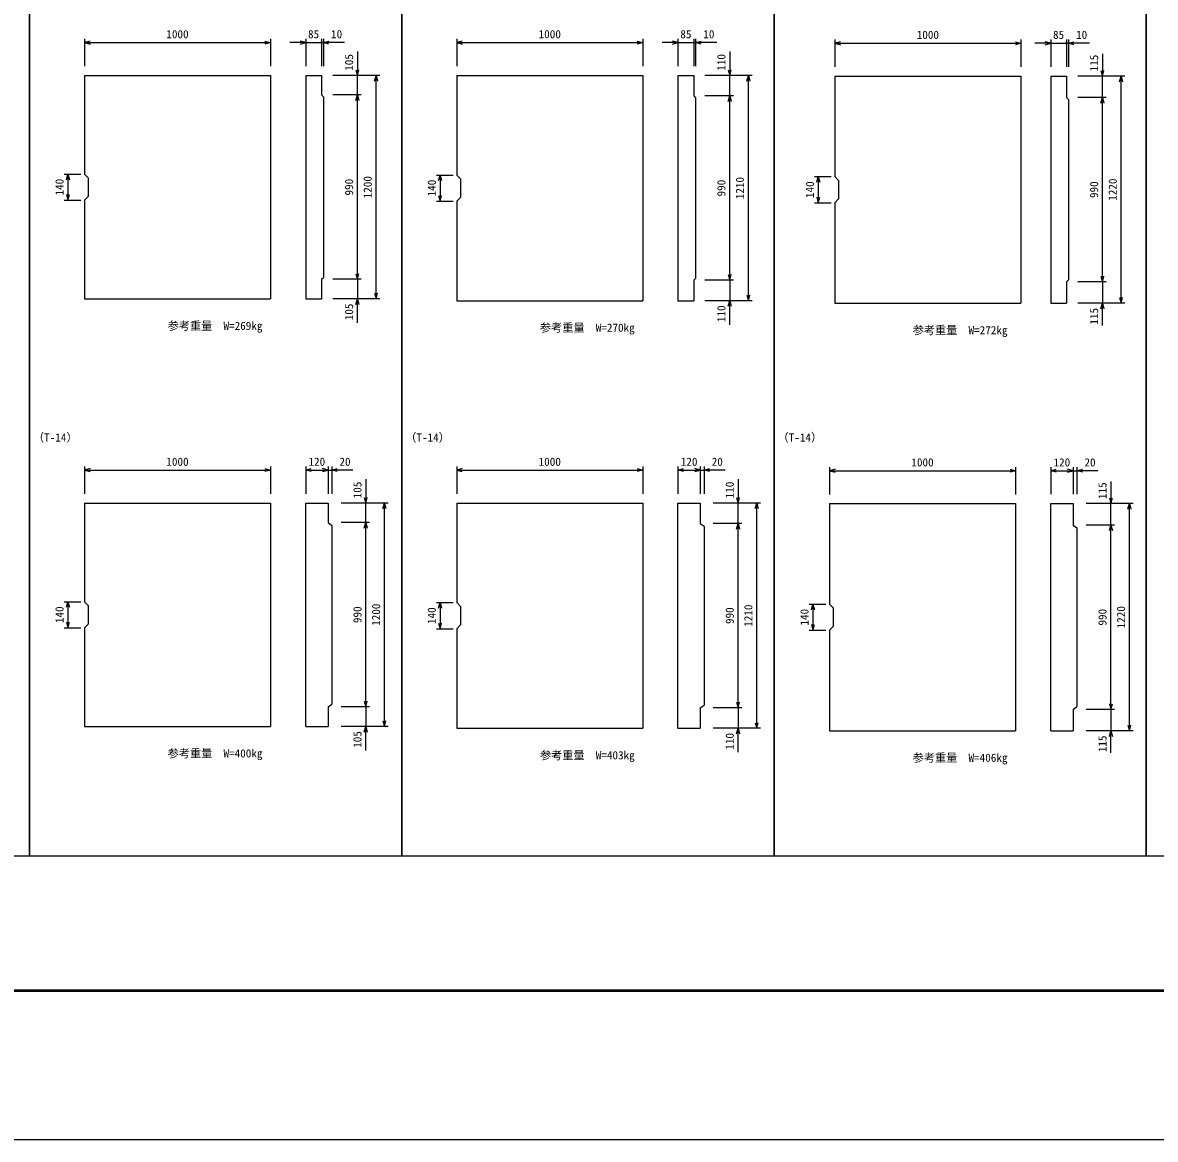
# Model space of a CAD drawing. Units: millimetres, scale not verified. Extents: x -33600 to 33600, y -11880 to 11880.
# Drawn here: x -27411 to -21326, y -11880 to -5882 of the extents above; entities that cross this region are included whole.
import ezdxf
from ezdxf.enums import TextEntityAlignment as Align

# ---------------------------------------------------------------- set-up
doc = ezdxf.new("R2010")
doc.units = ezdxf.units.MM
doc.header["$LTSCALE"] = 40
for name, color, linetype, lineweight in [('0-0_DIM', 7, 'Continuous', 25), ('0-1_Defpoints', 5, 'Continuous', 25), ('0-2_HATCH', 6, 'Continuous', 25), ('0-6_TXT', 7, 'Continuous', 25), ('0-7_WAKU', 3, 'Continuous', 25)]:
    doc.layers.add(name, color=color, linetype=linetype, lineweight=lineweight)
doc.styles.add('ＭＳ ゴシック', font='')
doc.styles.get('ＭＳ ゴシック').set_extended_font_data('MS Gothic')

msp = doc.modelspace()

# ---------------------------------------------------------------- linework, layer by layer
at = {"layer": '0-0_DIM'}
for p, q in [((-27079.36, -5968.96), (-27079.36, -6116.09)), ((-27079.36, -5988.96), (-26079.36, -5988.96)), ((-26079.36, -5968.96), (-26079.36, -6116.09)), ((-25890.76, -5988.96), (-25975.76, -5988.96)), ((-25890.76, -5968.96), (-25890.76, -6115.36)), ((-25890.76, -5988.96), (-25805.76, -5988.96)), ((-25805.76, -5968.96), (-25805.76, -6115.36)), ((-25805.76, -5988.96), (-25795.76, -5988.96)), ((-25795.76, -5968.96), (-25795.76, -6115.36)), ((-25682.24, -5988.96), (-25795.76, -5988.96)), ((-25079.36, -5968.96), (-25079.36, -6116.09)), ((-25079.36, -5988.96), (-24079.36, -5988.96)), ((-24079.36, -5968.96), (-24079.36, -6116.09)), ((-23890.76, -5988.96), (-23975.76, -5988.96)), ((-23890.76, -5968.96), (-23890.76, -6115.36)), ((-23890.76, -5988.96), (-23805.76, -5988.96)), ((-23805.76, -5968.96), (-23805.76, -6115.36)), ((-23805.76, -5988.96), (-23795.76, -5988.96)), ((-23795.76, -5968.96), (-23795.76, -6115.36)), ((-23682.24, -5988.96), (-23795.76, -5988.96)), ((-23048.05, -5972.38), (-23048.05, -6119.51)), ((-23048.05, -5992.38), (-22048.05, -5992.38)), ((-22048.05, -5972.38), (-22048.05, -6119.51)), ((-21888.3, -5992.38), (-21973.3, -5992.38)), ((-21888.3, -5972.38), (-21888.3, -6118.78)), ((-21888.3, -5992.38), (-21803.3, -5992.38)), ((-21803.3, -5972.38), (-21803.3, -6118.78)), ((-21803.3, -5992.38), (-21793.3, -5992.38)), ((-21793.3, -5972.38), (-21793.3, -6118.78)), ((-21679.77, -5992.38), (-21793.3, -5992.38)), ((-25612.69, -6036.64), (-25612.69, -6165.49)), ((-23612.69, -6036.64), (-23612.69, -6165.49)), ((-21610.22, -6050.06), (-21610.22, -6168.91)), ((-25492.69, -6165.49), (-25745.76, -6165.49)), ((-25612.69, -6270.49), (-25612.69, -6165.49)), ((-25512.69, -7365.49), (-25512.69, -6165.49)), ((-23492.69, -6165.49), (-23745.76, -6165.49)), ((-23612.69, -6275.49), (-23612.69, -6165.49)), ((-23512.69, -7375.49), (-23512.69, -6165.49)), ((-21490.22, -6168.91), (-21743.3, -6168.91)), ((-21610.22, -6283.91), (-21610.22, -6168.91)), ((-21510.22, -7388.91), (-21510.22, -6168.91)), ((-25592.69, -6270.49), (-25745.76, -6270.49)), ((-25612.69, -7260.49), (-25612.69, -6270.49)), ((-23592.69, -6275.49), (-23745.76, -6275.49)), ((-23612.69, -7265.49), (-23612.69, -6275.49)), ((-21590.22, -6283.91), (-21743.3, -6283.91)), ((-21610.22, -7273.91), (-21610.22, -6283.91)), ((-27188.36, -6695.49), (-27098.36, -6695.49)), ((-27168.36, -6695.49), (-27168.36, -6835.49)), ((-25188.36, -6700.49), (-25098.36, -6700.49)), ((-25168.36, -6700.49), (-25168.36, -6840.49)), ((-23157.05, -6708.91), (-23067.05, -6708.91)), ((-23137.05, -6708.91), (-23137.05, -6848.91)), ((-27188.36, -6835.49), (-27098.36, -6835.49)), ((-25188.36, -6840.49), (-25098.36, -6840.49)), ((-23157.05, -6848.91), (-23067.05, -6848.91)), ((-25592.69, -7260.49), (-25745.76, -7260.49)), ((-25612.69, -7260.49), (-25612.69, -7365.49)), ((-23592.69, -7265.49), (-23745.76, -7265.49)), ((-23612.69, -7265.49), (-23612.69, -7375.49)), ((-21590.22, -7273.91), (-21743.3, -7273.91)), ((-21610.22, -7273.91), (-21610.22, -7388.91)), ((-25492.69, -7365.49), (-25745.76, -7365.49)), ((-25612.69, -7494.34), (-25612.69, -7365.49)), ((-23492.69, -7375.49), (-23745.76, -7375.49)), ((-23612.69, -7504.34), (-23612.69, -7375.49)), ((-21490.22, -7388.91), (-21743.3, -7388.91)), ((-21610.22, -7507.76), (-21610.22, -7388.91)), ((-27079.36, -8265.54), (-27079.36, -8412.67)), ((-26079.36, -8265.54), (-26079.36, -8412.67)), ((-25890.77, -8265.54), (-25890.77, -8411.95)), ((-25770.77, -8265.54), (-25770.77, -8411.95)), ((-25750.77, -8265.54), (-25750.77, -8411.95)), ((-25079.36, -8265.54), (-25079.36, -8412.67)), ((-24079.36, -8265.54), (-24079.36, -8412.67)), ((-23890.77, -8265.54), (-23890.77, -8411.95)), ((-23770.77, -8265.54), (-23770.77, -8411.95)), ((-23750.77, -8265.54), (-23750.77, -8411.95)), ((-23076.89, -8268.96), (-23076.89, -8416.09)), ((-22076.89, -8268.96), (-22076.89, -8416.09)), ((-21888.3, -8268.96), (-21888.3, -8415.37)), ((-21768.3, -8268.96), (-21768.3, -8415.37)), ((-21748.3, -8268.96), (-21748.3, -8415.37)), ((-27079.36, -8285.54), (-26079.36, -8285.54)), ((-25890.77, -8285.54), (-25770.77, -8285.54)), ((-25770.77, -8285.54), (-25750.77, -8285.54)), ((-25637.24, -8285.54), (-25750.77, -8285.54)), ((-25567.69, -8333.22), (-25567.69, -8462.07)), ((-25079.36, -8285.54), (-24079.36, -8285.54)), ((-23890.77, -8285.54), (-23770.77, -8285.54)), ((-23770.77, -8285.54), (-23750.77, -8285.54)), ((-23637.24, -8285.54), (-23750.77, -8285.54)), ((-23567.69, -8333.22), (-23567.69, -8462.07)), ((-23076.89, -8288.96), (-22076.89, -8288.96)), ((-21888.3, -8288.96), (-21768.3, -8288.96)), ((-21768.3, -8288.96), (-21748.3, -8288.96)), ((-21634.77, -8288.96), (-21748.3, -8288.96)), ((-21565.22, -8346.64), (-21565.22, -8465.49)), ((-25447.69, -8462.07), (-25700.77, -8462.07)), ((-25567.69, -8567.07), (-25567.69, -8462.07)), ((-25467.69, -9662.07), (-25467.69, -8462.07)), ((-23447.69, -8462.07), (-23700.77, -8462.07)), ((-23567.69, -8572.07), (-23567.69, -8462.07)), ((-23467.69, -9672.07), (-23467.69, -8462.07)), ((-21445.22, -8465.49), (-21698.3, -8465.49)), ((-21565.22, -8580.49), (-21565.22, -8465.49)), ((-21465.22, -9685.49), (-21465.22, -8465.49)), ((-25547.69, -8567.07), (-25700.77, -8567.07)), ((-25567.69, -9557.07), (-25567.69, -8567.07)), ((-23547.69, -8572.07), (-23700.77, -8572.07)), ((-23567.69, -9562.07), (-23567.69, -8572.07)), ((-21545.22, -8580.49), (-21698.3, -8580.49)), ((-21565.22, -9570.49), (-21565.22, -8580.49)), ((-27188.36, -8992.07), (-27098.36, -8992.07)), ((-27168.36, -8992.07), (-27168.36, -9132.07)), ((-25188.36, -8997.07), (-25098.36, -8997.07)), ((-25168.36, -8997.07), (-25168.36, -9137.07)), ((-23185.89, -9005.49), (-23095.89, -9005.49)), ((-23165.89, -9005.49), (-23165.89, -9145.49)), ((-27188.36, -9132.07), (-27098.36, -9132.07)), ((-25188.36, -9137.07), (-25098.36, -9137.07)), ((-23185.89, -9145.49), (-23095.89, -9145.49)), ((-25547.69, -9557.07), (-25700.77, -9557.07)), ((-25567.69, -9557.07), (-25567.69, -9662.07)), ((-23547.69, -9562.07), (-23700.77, -9562.07)), ((-23567.69, -9562.07), (-23567.69, -9672.07)), ((-21545.22, -9570.49), (-21698.3, -9570.49)), ((-21565.22, -9570.49), (-21565.22, -9685.49)), ((-25447.69, -9662.07), (-25700.77, -9662.07)), ((-25567.69, -9790.92), (-25567.69, -9662.07)), ((-23447.69, -9672.07), (-23700.77, -9672.07)), ((-23567.69, -9800.92), (-23567.69, -9672.07)), ((-21445.22, -9685.49), (-21698.3, -9685.49)), ((-21565.22, -9804.34), (-21565.22, -9685.49))]:
    msp.add_line(p, q, dxfattribs=at)
for points in [[(-27049.36, -5980.92), (-27079.36, -5988.96), (-27049.36, -5997)], [(-26109.36, -5980.92), (-26079.36, -5988.96), (-26109.36, -5997)], [(-25920.76, -5997), (-25890.76, -5988.96), (-25920.76, -5980.92)], [(-25765.76, -5997), (-25795.76, -5988.96), (-25765.76, -5980.92)], [(-25049.36, -5980.92), (-25079.36, -5988.96), (-25049.36, -5997)], [(-24109.36, -5980.92), (-24079.36, -5988.96), (-24109.36, -5997)], [(-23920.76, -5997), (-23890.76, -5988.96), (-23920.76, -5980.92)], [(-23765.76, -5997), (-23795.76, -5988.96), (-23765.76, -5980.92)], [(-23018.05, -5984.34), (-23048.05, -5992.38), (-23018.05, -6000.42)], [(-22078.05, -5984.34), (-22048.05, -5992.38), (-22078.05, -6000.42)], [(-21918.3, -6000.42), (-21888.3, -5992.38), (-21918.3, -5984.34)], [(-21763.3, -6000.42), (-21793.3, -5992.38), (-21763.3, -5984.34)], [(-25620.73, -6135.49), (-25612.69, -6165.49), (-25604.65, -6135.49)], [(-23620.73, -6135.49), (-23612.69, -6165.49), (-23604.65, -6135.49)], [(-21618.26, -6138.91), (-21610.22, -6168.91), (-21602.18, -6138.91)], [(-25520.73, -6195.49), (-25512.69, -6165.49), (-25504.65, -6195.49)], [(-23520.73, -6195.49), (-23512.69, -6165.49), (-23504.65, -6195.49)], [(-21518.26, -6198.91), (-21510.22, -6168.91), (-21502.18, -6198.91)], [(-25620.73, -6300.49), (-25612.69, -6270.49), (-25604.65, -6300.49)], [(-23620.73, -6305.49), (-23612.69, -6275.49), (-23604.65, -6305.49)], [(-21618.26, -6313.91), (-21610.22, -6283.91), (-21602.18, -6313.91)], [(-27176.4, -6725.49), (-27168.36, -6695.49), (-27160.32, -6725.49)], [(-25176.4, -6730.49), (-25168.36, -6700.49), (-25160.32, -6730.49)], [(-23145.09, -6738.91), (-23137.05, -6708.91), (-23129.01, -6738.91)], [(-27176.4, -6805.49), (-27168.36, -6835.49), (-27160.32, -6805.49)], [(-25176.4, -6810.49), (-25168.36, -6840.49), (-25160.32, -6810.49)], [(-23145.09, -6818.91), (-23137.05, -6848.91), (-23129.01, -6818.91)], [(-25620.73, -7230.49), (-25612.69, -7260.49), (-25604.65, -7230.49)], [(-23620.73, -7235.49), (-23612.69, -7265.49), (-23604.65, -7235.49)], [(-21618.26, -7243.91), (-21610.22, -7273.91), (-21602.18, -7243.91)], [(-25520.73, -7335.49), (-25512.69, -7365.49), (-25504.65, -7335.49)], [(-23520.73, -7345.49), (-23512.69, -7375.49), (-23504.65, -7345.49)], [(-21518.26, -7358.91), (-21510.22, -7388.91), (-21502.18, -7358.91)], [(-25620.73, -7395.49), (-25612.69, -7365.49), (-25604.65, -7395.49)], [(-23620.73, -7405.49), (-23612.69, -7375.49), (-23604.65, -7405.49)], [(-21618.26, -7418.91), (-21610.22, -7388.91), (-21602.18, -7418.91)], [(-27049.36, -8277.5), (-27079.36, -8285.54), (-27049.36, -8293.58)], [(-26109.36, -8277.5), (-26079.36, -8285.54), (-26109.36, -8293.58)], [(-25860.77, -8293.58), (-25890.77, -8285.54), (-25860.77, -8277.5)], [(-25800.77, -8293.58), (-25770.77, -8285.54), (-25800.77, -8277.5)], [(-25720.77, -8293.58), (-25750.77, -8285.54), (-25720.77, -8277.5)], [(-25049.36, -8277.5), (-25079.36, -8285.54), (-25049.36, -8293.58)], [(-24109.36, -8277.5), (-24079.36, -8285.54), (-24109.36, -8293.58)], [(-23860.77, -8293.58), (-23890.77, -8285.54), (-23860.77, -8277.5)], [(-23800.77, -8293.58), (-23770.77, -8285.54), (-23800.77, -8277.5)], [(-23720.77, -8293.58), (-23750.77, -8285.54), (-23720.77, -8277.5)], [(-23046.89, -8280.92), (-23076.89, -8288.96), (-23046.89, -8297)], [(-22106.89, -8280.92), (-22076.89, -8288.96), (-22106.89, -8297)], [(-21858.3, -8297), (-21888.3, -8288.96), (-21858.3, -8280.92)], [(-21798.3, -8297), (-21768.3, -8288.96), (-21798.3, -8280.92)], [(-21718.3, -8297), (-21748.3, -8288.96), (-21718.3, -8280.92)], [(-25575.73, -8432.07), (-25567.69, -8462.07), (-25559.65, -8432.07)], [(-23575.73, -8432.07), (-23567.69, -8462.07), (-23559.65, -8432.07)], [(-21573.26, -8435.49), (-21565.22, -8465.49), (-21557.18, -8435.49)], [(-25475.73, -8492.07), (-25467.69, -8462.07), (-25459.65, -8492.07)], [(-23475.73, -8492.07), (-23467.69, -8462.07), (-23459.65, -8492.07)], [(-21473.26, -8495.49), (-21465.22, -8465.49), (-21457.18, -8495.49)], [(-25575.73, -8597.07), (-25567.69, -8567.07), (-25559.65, -8597.07)], [(-23575.73, -8602.07), (-23567.69, -8572.07), (-23559.65, -8602.07)], [(-21573.26, -8610.49), (-21565.22, -8580.49), (-21557.18, -8610.49)], [(-27176.4, -9022.07), (-27168.36, -8992.07), (-27160.32, -9022.07)], [(-25176.4, -9027.07), (-25168.36, -8997.07), (-25160.32, -9027.07)], [(-23173.93, -9035.49), (-23165.89, -9005.49), (-23157.85, -9035.49)], [(-27176.4, -9102.07), (-27168.36, -9132.07), (-27160.32, -9102.07)], [(-25176.4, -9107.07), (-25168.36, -9137.07), (-25160.32, -9107.07)], [(-23173.93, -9115.49), (-23165.89, -9145.49), (-23157.85, -9115.49)], [(-25575.73, -9527.07), (-25567.69, -9557.07), (-25559.65, -9527.07)], [(-23575.73, -9532.07), (-23567.69, -9562.07), (-23559.65, -9532.07)], [(-21573.26, -9540.49), (-21565.22, -9570.49), (-21557.18, -9540.49)], [(-25575.73, -9692.07), (-25567.69, -9662.07), (-25559.65, -9692.07)], [(-25475.73, -9632.07), (-25467.69, -9662.07), (-25459.65, -9632.07)], [(-23575.73, -9702.07), (-23567.69, -9672.07), (-23559.65, -9702.07)], [(-23475.73, -9642.07), (-23467.69, -9672.07), (-23459.65, -9642.07)], [(-21473.26, -9655.49), (-21465.22, -9685.49), (-21457.18, -9655.49)], [(-21573.26, -9715.49), (-21565.22, -9685.49), (-21557.18, -9715.49)]]:
    msp.add_lwpolyline(points, dxfattribs=at)
for centre in [(-25805.76, -5988.96), (-23805.76, -5988.96), (-21803.3, -5992.38)]:
    msp.add_circle(centre, 4, dxfattribs=at)
at = {"layer": '0-1_Defpoints'}
msp.add_lwpolyline([(-33600, -11880), (0, -11880), (0, 11880), (-33600, 11880)], close=True, dxfattribs=at)
at = {"layer": '0-2_HATCH'}
for p, q in [((-27079.36, -6165.49), (-27079.36, -6695.49)), ((-27079.36, -6165.49), (-26079.36, -6165.49)), ((-26079.36, -6165.49), (-26079.36, -7365.49)), ((-25079.36, -6165.49), (-25079.36, -6700.49)), ((-25079.36, -6165.49), (-24079.36, -6165.49)), ((-24079.36, -6165.49), (-24079.36, -7375.49)), ((-23048.05, -6168.91), (-23048.05, -6708.91)), ((-21888.3, -6168.91), (-21888.3, -7388.91)), ((-21888.3, -6168.91), (-21803.3, -6168.91)), ((-21803.3, -6168.91), (-21803.3, -6283.91)), ((-25805.76, -6270.49), (-25795.76, -6280.49)), ((-25795.76, -6280.49), (-25795.76, -7250.49)), ((-21803.3, -6283.91), (-21793.3, -6293.91)), ((-21793.3, -6293.91), (-21793.3, -7263.91)), ((-27079.36, -6695.49), (-27059.36, -6715.49)), ((-25079.36, -6700.49), (-25059.36, -6720.49)), ((-23048.05, -6708.91), (-23028.05, -6728.91)), ((-23028.05, -6728.91), (-23028.05, -6828.91)), ((-23028.05, -6828.91), (-23048.05, -6848.91)), ((-23048.05, -6848.91), (-23048.05, -7388.91)), ((-25805.76, -7260.49), (-25795.76, -7250.49)), ((-25805.76, -7260.49), (-25805.76, -7365.49)), ((-23805.76, -7265.49), (-23795.76, -7255.49)), ((-23805.76, -7265.49), (-23805.76, -7375.49)), ((-21803.3, -7273.91), (-21793.3, -7263.91)), ((-21803.3, -7273.91), (-21803.3, -7388.91)), ((-23048.05, -7388.91), (-22048.05, -7388.91)), ((-21888.3, -7388.91), (-21803.3, -7388.91)), ((-27079.36, -8462.07), (-27079.36, -8992.07)), ((-27079.36, -8462.07), (-26079.36, -8462.07)), ((-26079.36, -8462.07), (-26079.36, -9662.07)), ((-25890.77, -9662.07), (-25890.77, -8462.07)), ((-25079.36, -8462.07), (-25079.36, -8997.07)), ((-23890.77, -9672.07), (-23890.77, -8462.07)), ((-23076.89, -8465.49), (-22076.89, -8465.49)), ((-23076.89, -8465.49), (-23076.89, -9005.49)), ((-22076.89, -8465.49), (-22076.89, -9685.49)), ((-21888.3, -9685.49), (-21888.3, -8465.49)), ((-25770.77, -8567.07), (-25750.77, -8582.07)), ((-25750.77, -8582.07), (-25750.77, -9542.07)), ((-23750.77, -8587.07), (-23750.77, -9547.07)), ((-21748.3, -8595.49), (-21748.3, -9555.49)), ((-27079.36, -8992.07), (-27059.36, -9012.07)), ((-25079.36, -8997.07), (-25059.36, -9017.07)), ((-23076.89, -9005.49), (-23056.89, -9025.49)), ((-27059.36, -9012.07), (-27059.36, -9112.07)), ((-25059.36, -9017.07), (-25059.36, -9117.07)), ((-23056.89, -9025.49), (-23056.89, -9125.49)), ((-27059.36, -9112.07), (-27079.36, -9132.07)), ((-25059.36, -9117.07), (-25079.36, -9137.07)), ((-23056.89, -9125.49), (-23076.89, -9145.49)), ((-23076.89, -9145.49), (-23076.89, -9685.49)), ((-25770.77, -9557.07), (-25750.77, -9542.07)), ((-23770.77, -9562.07), (-23750.77, -9547.07)), ((-25770.77, -9557.07), (-25770.77, -9662.07)), ((-23770.77, -9562.07), (-23770.77, -9672.07)), ((-21768.3, -9570.49), (-21748.3, -9555.49)), ((-21768.3, -9570.49), (-21768.3, -9685.49)), ((-25890.77, -9662.07), (-25770.77, -9662.07)), ((-23890.77, -9672.07), (-23770.77, -9672.07)), ((-23076.89, -9685.49), (-22076.89, -9685.49)), ((-21888.3, -9685.49), (-21768.3, -9685.49))]:
    msp.add_line(p, q, dxfattribs=at)
for points in [[(-25890.76, -6165.49), (-25805.76, -6165.49), (-25805.76, -6270.49)], [(-25890.76, -6165.49), (-25890.76, -7365.49), (-25805.76, -7365.49)], [(-23890.76, -6165.49), (-23805.76, -6165.49), (-23805.76, -6275.49)], [(-23890.76, -6165.49), (-23890.76, -7375.49), (-23805.76, -7375.49)], [(-23048.05, -6168.91), (-22048.05, -6168.91), (-22048.05, -7388.91)], [(-23805.76, -6275.49), (-23795.76, -6285.49), (-23795.76, -7255.49)], [(-27059.36, -6715.49), (-27059.36, -6815.49), (-27079.36, -6835.49)], [(-25059.36, -6720.49), (-25059.36, -6820.49), (-25079.36, -6840.49)], [(-27079.36, -6835.49), (-27079.36, -7365.49), (-26079.36, -7365.49)], [(-25079.36, -6840.49), (-25079.36, -7375.49), (-24079.36, -7375.49)], [(-25890.77, -8462.07), (-25770.77, -8462.07), (-25770.77, -8567.07)], [(-25079.36, -8462.07), (-24079.36, -8462.07), (-24079.36, -9672.07)], [(-23890.77, -8462.07), (-23770.77, -8462.07), (-23770.77, -8572.07), (-23750.77, -8587.07)], [(-21888.3, -8465.49), (-21768.3, -8465.49), (-21768.3, -8580.49), (-21748.3, -8595.49)], [(-27079.36, -9132.07), (-27079.36, -9662.07), (-26079.36, -9662.07)], [(-25079.36, -9137.07), (-25079.36, -9672.07), (-24079.36, -9672.07)]]:
    msp.add_lwpolyline(points, dxfattribs=at)
at = {"layer": '0-6_TXT'}
for points in [[(-29374.81, -10356.32), (-27374.81, -10356.32), (-27374.81, -5706.32), (-29374.81, -5706.32)], [(-27374.81, -10356.32), (-25374.81, -10356.32), (-25374.81, -5706.32), (-27374.81, -5706.32)], [(-25374.81, -10356.32), (-23374.81, -10356.32), (-23374.81, -5706.32), (-25374.81, -5706.32)], [(-23374.81, -10356.32), (-21374.81, -10356.32), (-21374.81, -5706.32), (-23374.81, -5706.32)], [(-21374.81, -10356.32), (-19374.81, -10356.32), (-19374.81, -5706.32), (-21374.81, -5706.32)]]:
    msp.add_lwpolyline(points, close=True, dxfattribs=at)
at = {"layer": '0-7_WAKU', "lineweight": 50}
msp.add_lwpolyline([(-32800, -11080), (-800, -11080), (-800, 11080), (-32800, 11080)], close=True, dxfattribs=at)

# ---------------------------------------------------------------- texts
at = {"layer": '0-0_DIM', "style": 'ＭＳ ゴシック'}
for s, p in [('1000', (-26639.36, -5978.96)), ('85', (-25878.26, -5978.96)), ('10', (-25754.6, -5978.96)), ('1000', (-24639.36, -5978.96)), ('85', (-23878.26, -5978.96)), ('10', (-23754.6, -5978.96)), ('1000', (-22608.05, -5982.38)), ('85', (-21875.8, -5982.38)), ('10', (-21752.13, -5982.38)), ('参考重量\u3000W=269kg', (-26632.28, -7545.49)), ('参考重量\u3000W=270kg', (-24632.28, -7555.49)), ('参考重量\u3000W=272kg', (-22629.81, -7568.91)), ('（T-14）', (-27355.79, -8145.59)), ('（T-14）', (-25355.79, -8145.59)), ('（T-14）', (-23355.79, -8145.59)), ('1000', (-26639.36, -8275.54)), ('120', (-25875.77, -8275.54)), ('20', (-25709.6, -8275.54)), ('1000', (-24639.36, -8275.54)), ('120', (-23875.77, -8275.54)), ('20', (-23709.6, -8275.54)), ('1000', (-22636.89, -8278.96)), ('120', (-21873.3, -8278.96)), ('20', (-21707.13, -8278.96)), ('参考重量\u3000W=400kg', (-26632.28, -9842.07)), ('参考重量\u3000W=403kg', (-24632.28, -9852.07)), ('参考重量\u3000W=406kg', (-22629.81, -9865.49))]:
    msp.add_text(s, height=43.99, dxfattribs=at).set_placement(p, align=Align.BOTTOM_LEFT)
for s, p in [('105', (-25622.69, -6140.49)), ('110', (-23622.69, -6140.49)), ('115', (-21620.22, -6143.91)), ('140', (-27178.36, -6810.49)), ('990', (-25622.69, -6810.49)), ('1200', (-25522.69, -6825.49)), ('140', (-25178.36, -6815.49)), ('990', (-23622.69, -6815.49)), ('1210', (-23522.69, -6830.49)), ('140', (-23147.05, -6823.91)), ('990', (-21620.22, -6823.91)), ('1220', (-21520.22, -6838.91)), ('105', (-25622.69, -7480.49)), ('110', (-23622.69, -7490.49)), ('115', (-21620.22, -7503.91)), ('105', (-25577.69, -8437.07)), ('110', (-23577.69, -8437.07)), ('115', (-21575.22, -8440.49)), ('1200', (-25477.69, -9122.07)), ('140', (-27178.36, -9107.07)), ('990', (-25577.69, -9107.07)), ('140', (-25178.36, -9112.07)), ('990', (-23577.69, -9112.07)), ('1210', (-23477.69, -9127.07)), ('140', (-23175.89, -9120.49)), ('990', (-21575.22, -9120.49)), ('1220', (-21475.22, -9135.49)), ('105', (-25577.69, -9777.07)), ('110', (-23577.69, -9787.07)), ('115', (-21575.22, -9800.49))]:
    msp.add_text(s, height=43.99, rotation=90, dxfattribs=at).set_placement(p, align=Align.BOTTOM_LEFT)

doc.saveas('drawing.dxf')
